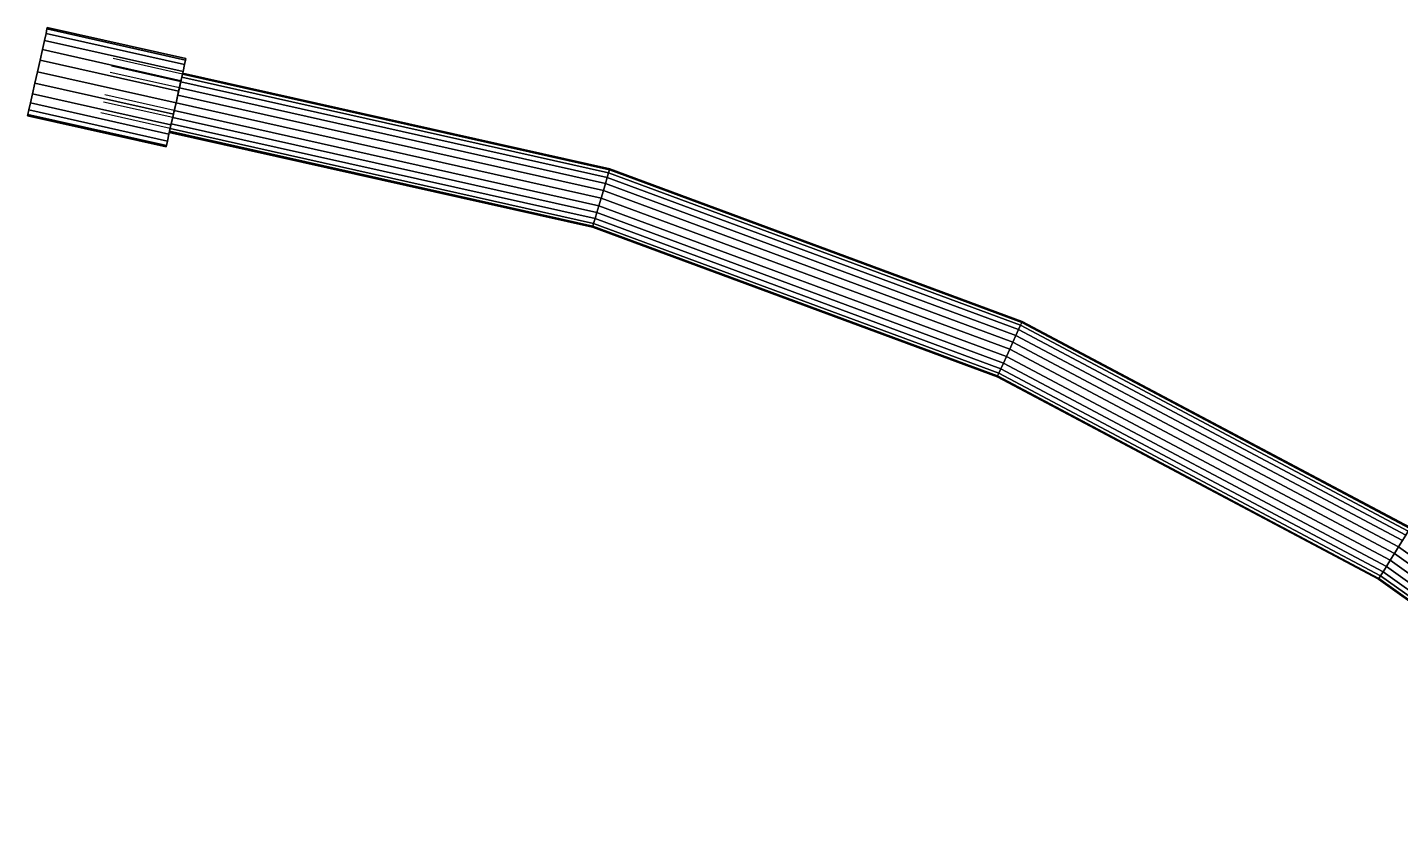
# Model space of a CAD drawing. Header units: metres. Extents: x 0.589 to 0.852, y 0.541 to 0.893.
# Drawn here: x 0.5895 to 0.7122, y 0.8211 to 0.8929 of the extents above; entities that cross this region are included whole.
import ezdxf

# ---------------------------------------------------------------- set-up
doc = ezdxf.new("R2010")
doc.units = ezdxf.units.M

msp = doc.modelspace()

# ---------------------------------------------------------------- linework, layer by layer
at = {"layer": '[0137_Black]'}
for p, q in [((0.60334, 0.88875, -0.00081), (0.59715, 0.89014, -0.00081)), ((0.60307, 0.88752, -0.00249), (0.59687, 0.88891, -0.00249)), ((0.60319, 0.88807, 0.00188), (0.59699, 0.88946, 0.00188)), ((0.60319, 0.88807, -0.00205), (0.59699, 0.88946, -0.00205)), ((0.60247, 0.88487, -0.00249), (0.59628, 0.88626, -0.00249)), ((0.60261, 0.88551, -0.00277), (0.59642, 0.8869, -0.00277)), ((0.60225, 0.8839, -0.00148), (0.59606, 0.88529, -0.00148)), ((0.60225, 0.8839, 0.0013), (0.59606, 0.88529, 0.0013))]:
    msp.add_line(p, q, dxfattribs=at)
for points, invisible_edges in [([(0.59115, 0.8924, -0.00212), (0.6034, 0.88899, -0.00296), (0.591, 0.89177, -0.00296)], 1), ([(0.591, 0.89177, 0.00278), (0.60354, 0.88962, 0.00194), (0.59115, 0.8924, 0.00194)], 1), ([(0.59115, 0.8924, 0.00194), (0.59115, 0.8924, -0.00212), (0.591, 0.89177, -0.00296)], 13), ([(0.59115, 0.8924, 0.00194), (0.591, 0.89177, -0.00296), (0.591, 0.89177, 0.00278)], 3), ([(0.60363, 0.89002, -0.00114), (0.59115, 0.8924, -0.00212), (0.59123, 0.8928, -0.00114)], 1), ([(0.59115, 0.8924, 0.00194), (0.60363, 0.89002, 0.00096), (0.59123, 0.8928, 0.00096)], 1), ([(0.59123, 0.8928, 0.00096), (0.59123, 0.8928, -0.00114), (0.59115, 0.8924, -0.00212)], 13), ([(0.59123, 0.8928, 0.00096), (0.59115, 0.8924, -0.00212), (0.59115, 0.8924, 0.00194)], 3), ([(0.6034, 0.88899, -0.00296), (0.59115, 0.8924, -0.00212), (0.60354, 0.88962, -0.00212)], 1), ([(0.59115, 0.8924, -0.00212), (0.60363, 0.89002, -0.00114), (0.60354, 0.88962, -0.00212)], 1), ([(0.60363, 0.89002, 0.00096), (0.59115, 0.8924, 0.00194), (0.60354, 0.88962, 0.00194)], 1), ([(0.59126, 0.89293, -0.00009), (0.60363, 0.89002, -0.00114), (0.59123, 0.8928, -0.00114)], 1), ([(0.59123, 0.8928, 0.00096), (0.60366, 0.89015, -0.00009), (0.59126, 0.89293, -0.00009)], 1), ([(0.59123, 0.8928, -0.00114), (0.59123, 0.8928, 0.00096), (0.59126, 0.89293, -0.00009)], 1), ([(0.60366, 0.89015, -0.00009), (0.59123, 0.8928, 0.00096), (0.60363, 0.89002, 0.00096)], 1), ([(0.60363, 0.89002, -0.00114), (0.59126, 0.89293, -0.00009), (0.60366, 0.89015, -0.00009)], 1), ([(0.591, 0.89177, -0.00296), (0.60321, 0.88817, -0.0036), (0.59082, 0.89095, -0.0036)], 1), ([(0.60321, 0.88817, 0.00343), (0.591, 0.89177, 0.00278), (0.59082, 0.89095, 0.00343)], 1), ([(0.591, 0.89177, 0.00278), (0.591, 0.89177, -0.00296), (0.59082, 0.89095, -0.0036)], 13), ([(0.591, 0.89177, 0.00278), (0.59082, 0.89095, -0.0036), (0.59082, 0.89095, 0.00343)], 3), ([(0.60321, 0.88817, -0.0036), (0.591, 0.89177, -0.00296), (0.6034, 0.88899, -0.00296)], 1), ([(0.60354, 0.88962, 0.00194), (0.591, 0.89177, 0.00278), (0.6034, 0.88899, 0.00278)], 1), ([(0.591, 0.89177, 0.00278), (0.60321, 0.88817, 0.00343), (0.6034, 0.88899, 0.00278)], 1), ([(0.59061, 0.89, -0.00401), (0.60277, 0.88619, -0.00414), (0.59038, 0.88897, -0.00414)], 1), ([(0.60277, 0.88619, 0.00397), (0.59061, 0.89, 0.00383), (0.59038, 0.88897, 0.00397)], 1), ([(0.59061, 0.89, 0.00383), (0.59061, 0.89, -0.00401), (0.59038, 0.88897, -0.00414)], 13), ([(0.59061, 0.89, 0.00383), (0.59038, 0.88897, -0.00414), (0.59038, 0.88897, 0.00397)], 3), ([(0.59082, 0.89095, -0.0036), (0.603, 0.88722, -0.00401), (0.59061, 0.89, -0.00401)], 1), ([(0.603, 0.88722, 0.00383), (0.59082, 0.89095, 0.00343), (0.59061, 0.89, 0.00383)], 1), ([(0.59082, 0.89095, 0.00343), (0.59082, 0.89095, -0.0036), (0.59061, 0.89, -0.00401)], 13), ([(0.59082, 0.89095, 0.00343), (0.59061, 0.89, -0.00401), (0.59061, 0.89, 0.00383)], 3), ([(0.60277, 0.88619, -0.00414), (0.59061, 0.89, -0.00401), (0.603, 0.88722, -0.00401)], 1), ([(0.59061, 0.89, 0.00383), (0.60277, 0.88619, 0.00397), (0.603, 0.88722, 0.00383)], 1), ([(0.603, 0.88722, -0.00401), (0.59082, 0.89095, -0.0036), (0.60321, 0.88817, -0.0036)], 1), ([(0.59082, 0.89095, 0.00343), (0.603, 0.88722, 0.00383), (0.60321, 0.88817, 0.00343)], 1), ([(0.60363, 0.89002, -0.00114), (0.60363, 0.89002, 0.00096), (0.60354, 0.88962, -0.00212)], 3), ([(0.60354, 0.88962, -0.00212), (0.60363, 0.89002, 0.00096), (0.60354, 0.88962, 0.00194)], 13), ([(0.60363, 0.89002, 0.00096), (0.60363, 0.89002, -0.00114), (0.60366, 0.89015, -0.00009)], 1), ([(0.59038, 0.88897, -0.00414), (0.60254, 0.88517, -0.00401), (0.59015, 0.88795, -0.00401)], 1), ([(0.59038, 0.88897, 0.00397), (0.59038, 0.88897, -0.00414), (0.59015, 0.88795, -0.00401)], 13), ([(0.59038, 0.88897, 0.00397), (0.59015, 0.88795, -0.00401), (0.59015, 0.88795, 0.00383)], 3), ([(0.60254, 0.88517, 0.00383), (0.59038, 0.88897, 0.00397), (0.59015, 0.88795, 0.00383)], 1), ([(0.60254, 0.88517, -0.00401), (0.59038, 0.88897, -0.00414), (0.60277, 0.88619, -0.00414)], 1), ([(0.59038, 0.88897, 0.00397), (0.60254, 0.88517, 0.00383), (0.60277, 0.88619, 0.00397)], 1), ([(0.60334, 0.88875, 0.00063), (0.6034, 0.88899, 0.00278), (0.60321, 0.88817, 0.00343)], 13), ([(0.6034, 0.88899, -0.00296), (0.60334, 0.88875, -0.00081), (0.60321, 0.88817, -0.0036)], 3), ([(0.60334, 0.88875, 0.00063), (0.60321, 0.88817, 0.00343), (0.60328, 0.88849, 0.0013)], 3), ([(0.60321, 0.88817, -0.0036), (0.60334, 0.88875, -0.00081), (0.60328, 0.88849, -0.00148)], 13), ([(0.60328, 0.88849, -0.00148), (0.64152, 0.88019, -0.00081), (0.60334, 0.88875, -0.00081)], 1), ([(0.6034, 0.88899, 0.00278), (0.60334, 0.88875, 0.00063), (0.60336, 0.88884, -0.00009)], 13), ([(0.6034, 0.88899, -0.00296), (0.60336, 0.88884, -0.00009), (0.60334, 0.88875, -0.00081)], 13), ([(0.6034, 0.88899, -0.00296), (0.6034, 0.88899, 0.00278), (0.60336, 0.88884, -0.00009)], 15), ([(0.60354, 0.88962, -0.00212), (0.60354, 0.88962, 0.00194), (0.6034, 0.88899, -0.00296)], 3), ([(0.6034, 0.88899, -0.00296), (0.60354, 0.88962, 0.00194), (0.6034, 0.88899, 0.00278)], 13), ([(0.59015, 0.88795, -0.00401), (0.60232, 0.88421, -0.0036), (0.58993, 0.88699, -0.0036)], 1), ([(0.59015, 0.88795, 0.00383), (0.59015, 0.88795, -0.00401), (0.58993, 0.88699, -0.0036)], 13), ([(0.59015, 0.88795, 0.00383), (0.58993, 0.88699, -0.0036), (0.58993, 0.88699, 0.00343)], 3), ([(0.60232, 0.88421, 0.00343), (0.59015, 0.88795, 0.00383), (0.58993, 0.88699, 0.00343)], 1), ([(0.60232, 0.88421, -0.0036), (0.59015, 0.88795, -0.00401), (0.60254, 0.88517, -0.00401)], 1), ([(0.59015, 0.88795, 0.00383), (0.60232, 0.88421, 0.00343), (0.60254, 0.88517, 0.00383)], 1), ([(0.60307, 0.88752, 0.00232), (0.64097, 0.87834, 0.0026), (0.60292, 0.88688, 0.0026)], 1), ([(0.60307, 0.88752, 0.00232), (0.603, 0.88722, 0.00383), (0.60292, 0.88688, 0.0026)], 3), ([(0.603, 0.88722, -0.00401), (0.60307, 0.88752, -0.00249), (0.60292, 0.88688, -0.00277)], 13), ([(0.60319, 0.88807, 0.00188), (0.60321, 0.88817, 0.00343), (0.603, 0.88722, 0.00383)], 13), ([(0.60321, 0.88817, -0.0036), (0.60319, 0.88807, -0.00205), (0.603, 0.88722, -0.00401)], 3), ([(0.60319, 0.88807, 0.00188), (0.603, 0.88722, 0.00383), (0.60307, 0.88752, 0.00232)], 3), ([(0.603, 0.88722, -0.00401), (0.60319, 0.88807, -0.00205), (0.60307, 0.88752, -0.00249)], 13), ([(0.64116, 0.87897, -0.00249), (0.60319, 0.88807, -0.00205), (0.60307, 0.88752, -0.00249)], 1), ([(0.64097, 0.87834, 0.0026), (0.60307, 0.88752, 0.00232), (0.64116, 0.87897, 0.00232)], 1), ([(0.60328, 0.88849, 0.0013), (0.60321, 0.88817, 0.00343), (0.60319, 0.88807, 0.00188)], 3), ([(0.60321, 0.88817, -0.0036), (0.60328, 0.88849, -0.00148), (0.60319, 0.88807, -0.00205)], 13), ([(0.60319, 0.88807, -0.00205), (0.64144, 0.87993, -0.00148), (0.60328, 0.88849, -0.00148)], 1), ([(0.64144, 0.87993, -0.00148), (0.60319, 0.88807, -0.00205), (0.64132, 0.87951, -0.00205)], 1), ([(0.60319, 0.88807, -0.00205), (0.64116, 0.87897, -0.00249), (0.64132, 0.87951, -0.00205)], 1), ([(0.64152, 0.88019, -0.00081), (0.60328, 0.88849, -0.00148), (0.64144, 0.87993, -0.00148)], 1), ([(0.58993, 0.88699, -0.0036), (0.60214, 0.8834, -0.00296), (0.58975, 0.88618, -0.00296)], 1), ([(0.58993, 0.88699, 0.00343), (0.58993, 0.88699, -0.0036), (0.58975, 0.88618, -0.00296)], 13), ([(0.58993, 0.88699, 0.00343), (0.58975, 0.88618, -0.00296), (0.58975, 0.88618, 0.00278)], 3), ([(0.60214, 0.8834, 0.00278), (0.58993, 0.88699, 0.00343), (0.58975, 0.88618, 0.00278)], 1), ([(0.60214, 0.8834, -0.00296), (0.58993, 0.88699, -0.0036), (0.60232, 0.88421, -0.0036)], 1), ([(0.58993, 0.88699, 0.00343), (0.60214, 0.8834, 0.00278), (0.60232, 0.88421, 0.00343)], 1), ([(0.60292, 0.88688, 0.0026), (0.603, 0.88722, 0.00383), (0.60277, 0.88619, 0.00397)], 13), ([(0.603, 0.88722, -0.00401), (0.60292, 0.88688, -0.00277), (0.60277, 0.88619, -0.00414)], 3), ([(0.64077, 0.87767, -0.00287), (0.60292, 0.88688, -0.00277), (0.60277, 0.88619, -0.00287)], 1), ([(0.60292, 0.88688, 0.0026), (0.60277, 0.88619, 0.00397), (0.60277, 0.88619, 0.00269)], 3), ([(0.60277, 0.88619, -0.00414), (0.60292, 0.88688, -0.00277), (0.60277, 0.88619, -0.00287)], 13), ([(0.60292, 0.88688, 0.0026), (0.64077, 0.87767, 0.00269), (0.60277, 0.88619, 0.00269)], 1), ([(0.60292, 0.88688, -0.00277), (0.64077, 0.87767, -0.00287), (0.64097, 0.87834, -0.00277)], 1), ([(0.64077, 0.87767, 0.00269), (0.60292, 0.88688, 0.0026), (0.64097, 0.87834, 0.0026)], 1), ([(0.58952, 0.88515, 0.00096), (0.58952, 0.88515, -0.00114), (0.58949, 0.88502, -0.00009)], 1), ([(0.58949, 0.88502, -0.00009), (0.60191, 0.88237, 0.00096), (0.58952, 0.88515, 0.00096)], 1), ([(0.58952, 0.88515, -0.00114), (0.60188, 0.88224, -0.00009), (0.58949, 0.88502, -0.00009)], 1), ([(0.60191, 0.88237, 0.00096), (0.58949, 0.88502, -0.00009), (0.60188, 0.88224, -0.00009)], 1), ([(0.58961, 0.88555, 0.00194), (0.58961, 0.88555, -0.00212), (0.58952, 0.88515, -0.00114)], 13), ([(0.58961, 0.88555, 0.00194), (0.58952, 0.88515, -0.00114), (0.58952, 0.88515, 0.00096)], 3), ([(0.58952, 0.88515, 0.00096), (0.602, 0.88277, 0.00194), (0.58961, 0.88555, 0.00194)], 1), ([(0.58961, 0.88555, -0.00212), (0.60191, 0.88237, -0.00114), (0.58952, 0.88515, -0.00114)], 1), ([(0.602, 0.88277, 0.00194), (0.58952, 0.88515, 0.00096), (0.60191, 0.88237, 0.00096)], 1), ([(0.60188, 0.88224, -0.00009), (0.58952, 0.88515, -0.00114), (0.60191, 0.88237, -0.00114)], 1), ([(0.58975, 0.88618, -0.00296), (0.602, 0.88277, -0.00212), (0.58961, 0.88555, -0.00212)], 1), ([(0.58975, 0.88618, 0.00278), (0.58975, 0.88618, -0.00296), (0.58961, 0.88555, -0.00212)], 13), ([(0.58975, 0.88618, 0.00278), (0.58961, 0.88555, -0.00212), (0.58961, 0.88555, 0.00194)], 3), ([(0.58961, 0.88555, 0.00194), (0.60214, 0.8834, 0.00278), (0.58975, 0.88618, 0.00278)], 1), ([(0.60214, 0.8834, 0.00278), (0.58961, 0.88555, 0.00194), (0.602, 0.88277, 0.00194)], 1), ([(0.60191, 0.88237, -0.00114), (0.58961, 0.88555, -0.00212), (0.602, 0.88277, -0.00212)], 1), ([(0.602, 0.88277, -0.00212), (0.58975, 0.88618, -0.00296), (0.60214, 0.8834, -0.00296)], 1), ([(0.60247, 0.88487, 0.00232), (0.60254, 0.88517, 0.00383), (0.60232, 0.88421, 0.00343)], 13), ([(0.60254, 0.88517, -0.00401), (0.60247, 0.88487, -0.00249), (0.60232, 0.88421, -0.0036)], 3), ([(0.60261, 0.88551, 0.0026), (0.64038, 0.87637, 0.00232), (0.60247, 0.88487, 0.00232)], 1), ([(0.60261, 0.88551, 0.0026), (0.60254, 0.88517, 0.00383), (0.60247, 0.88487, 0.00232)], 3), ([(0.60254, 0.88517, -0.00401), (0.60261, 0.88551, -0.00277), (0.60247, 0.88487, -0.00249)], 13), ([(0.60277, 0.88619, 0.00269), (0.60277, 0.88619, 0.00397), (0.60254, 0.88517, 0.00383)], 13), ([(0.60277, 0.88619, 0.00269), (0.60254, 0.88517, 0.00383), (0.60261, 0.88551, 0.0026)], 3), ([(0.60277, 0.88619, -0.00414), (0.60261, 0.88551, -0.00277), (0.60254, 0.88517, -0.00401)], 3), ([(0.60277, 0.88619, 0.00269), (0.64057, 0.87699, 0.0026), (0.60261, 0.88551, 0.0026)], 1), ([(0.60277, 0.88619, -0.00414), (0.60277, 0.88619, -0.00287), (0.60261, 0.88551, -0.00277)], 13), ([(0.64038, 0.87637, 0.00232), (0.60261, 0.88551, 0.0026), (0.64057, 0.87699, 0.0026)], 1), ([(0.64057, 0.87699, 0.0026), (0.60277, 0.88619, 0.00269), (0.64077, 0.87767, 0.00269)], 1), ([(0.60225, 0.8839, 0.0013), (0.60232, 0.88421, 0.00343), (0.60214, 0.8834, 0.00278)], 13), ([(0.60232, 0.88421, -0.0036), (0.60225, 0.8839, -0.00148), (0.60214, 0.8834, -0.00296)], 3), ([(0.60225, 0.8839, 0.0013), (0.60214, 0.8834, 0.00278), (0.6022, 0.88364, 0.00063)], 3), ([(0.60214, 0.8834, -0.00296), (0.60225, 0.8839, -0.00148), (0.6022, 0.88364, -0.00081)], 13), ([(0.60235, 0.88432, 0.00188), (0.6401, 0.87541, 0.0013), (0.60225, 0.8839, 0.0013)], 1), ([(0.60235, 0.88432, 0.00188), (0.60232, 0.88421, 0.00343), (0.60225, 0.8839, 0.0013)], 3), ([(0.60232, 0.88421, -0.0036), (0.60235, 0.88432, -0.00205), (0.60225, 0.8839, -0.00148)], 13), ([(0.60247, 0.88487, 0.00232), (0.60232, 0.88421, 0.00343), (0.60235, 0.88432, 0.00188)], 3), ([(0.60232, 0.88421, -0.0036), (0.60247, 0.88487, -0.00249), (0.60235, 0.88432, -0.00205)], 13), ([(0.64023, 0.87583, -0.00205), (0.60247, 0.88487, -0.00249), (0.60235, 0.88432, -0.00205)], 1), ([(0.60247, 0.88487, 0.00232), (0.64023, 0.87583, 0.00188), (0.60235, 0.88432, 0.00188)], 1), ([(0.6401, 0.87541, 0.0013), (0.60235, 0.88432, 0.00188), (0.64023, 0.87583, 0.00188)], 1), ([(0.60247, 0.88487, -0.00249), (0.64023, 0.87583, -0.00205), (0.64038, 0.87637, -0.00249)], 1), ([(0.64023, 0.87583, 0.00188), (0.60247, 0.88487, 0.00232), (0.64038, 0.87637, 0.00232)], 1), ([(0.602, 0.88277, -0.00212), (0.602, 0.88277, 0.00194), (0.60191, 0.88237, 0.00096)], 13), ([(0.602, 0.88277, -0.00212), (0.60191, 0.88237, 0.00096), (0.60191, 0.88237, -0.00114)], 3), ([(0.60214, 0.8834, -0.00296), (0.60214, 0.8834, 0.00278), (0.602, 0.88277, -0.00212)], 3), ([(0.602, 0.88277, -0.00212), (0.60214, 0.8834, 0.00278), (0.602, 0.88277, 0.00194)], 13), ([(0.6022, 0.88364, 0.00063), (0.60214, 0.8834, 0.00278), (0.60217, 0.88355, -0.00009)], 3), ([(0.60214, 0.8834, -0.00296), (0.6022, 0.88364, -0.00081), (0.60217, 0.88355, -0.00009)], 13), ([(0.60217, 0.88355, -0.00009), (0.60214, 0.8834, 0.00278), (0.60214, 0.8834, -0.00296)], 15), ([(0.6022, 0.88364, 0.00063), (0.64, 0.87506, -0.00009), (0.60217, 0.88355, -0.00009)], 1), ([(0.60217, 0.88355, -0.00009), (0.64003, 0.87515, -0.00081), (0.6022, 0.88364, -0.00081)], 1), ([(0.64003, 0.87515, -0.00081), (0.60217, 0.88355, -0.00009), (0.64, 0.87506, -0.00009)], 1), ([(0.64, 0.87506, -0.00009), (0.6022, 0.88364, 0.00063), (0.64003, 0.87515, 0.00063)], 1), ([(0.60191, 0.88237, -0.00114), (0.60191, 0.88237, 0.00096), (0.60188, 0.88224, -0.00009)], 1), ([(0.64144, 0.87993, -0.00148), (0.67837, 0.86655, -0.00081), (0.64152, 0.88019, -0.00081)], 1), ([(0.64152, 0.88019, 0.00063), (0.67826, 0.8663, 0.0013), (0.64144, 0.87993, 0.0013)], 1), ([(0.64152, 0.88019, -0.00081), (0.67841, 0.86663, -0.00009), (0.64154, 0.88028, -0.00009)], 1), ([(0.64154, 0.88028, -0.00009), (0.67837, 0.86655, 0.00063), (0.64152, 0.88019, 0.00063)], 1), ([(0.67841, 0.86663, -0.00009), (0.64152, 0.88019, -0.00081), (0.67837, 0.86655, -0.00081)], 1), ([(0.67826, 0.8663, 0.0013), (0.64152, 0.88019, 0.00063), (0.67837, 0.86655, 0.00063)], 1), ([(0.67837, 0.86655, 0.00063), (0.64154, 0.88028, -0.00009), (0.67841, 0.86663, -0.00009)], 1), ([(0.64116, 0.87897, 0.00232), (0.67758, 0.86479, 0.0026), (0.64097, 0.87834, 0.0026)], 1), ([(0.67758, 0.86479, -0.00277), (0.64116, 0.87897, -0.00249), (0.64097, 0.87834, -0.00277)], 1), ([(0.64132, 0.87951, 0.00188), (0.67785, 0.86539, 0.00232), (0.64116, 0.87897, 0.00232)], 1), ([(0.67785, 0.86539, -0.00249), (0.64132, 0.87951, -0.00205), (0.64116, 0.87897, -0.00249)], 1), ([(0.67758, 0.86479, 0.0026), (0.64116, 0.87897, 0.00232), (0.67785, 0.86539, 0.00232)], 1), ([(0.64116, 0.87897, -0.00249), (0.67758, 0.86479, -0.00277), (0.67785, 0.86539, -0.00249)], 1), ([(0.64132, 0.87951, -0.00205), (0.67826, 0.8663, -0.00148), (0.64144, 0.87993, -0.00148)], 1), ([(0.64144, 0.87993, 0.0013), (0.67808, 0.86591, 0.00188), (0.64132, 0.87951, 0.00188)], 1), ([(0.67826, 0.8663, -0.00148), (0.64132, 0.87951, -0.00205), (0.67808, 0.86591, -0.00205)], 1), ([(0.67785, 0.86539, 0.00232), (0.64132, 0.87951, 0.00188), (0.67808, 0.86591, 0.00188)], 1), ([(0.64132, 0.87951, -0.00205), (0.67785, 0.86539, -0.00249), (0.67808, 0.86591, -0.00205)], 1), ([(0.67837, 0.86655, -0.00081), (0.64144, 0.87993, -0.00148), (0.67826, 0.8663, -0.00148)], 1), ([(0.67808, 0.86591, 0.00188), (0.64144, 0.87993, 0.0013), (0.67826, 0.8663, 0.0013)], 1), ([(0.64077, 0.87767, 0.00269), (0.67701, 0.86351, 0.0026), (0.64057, 0.87699, 0.0026)], 1), ([(0.67701, 0.86351, -0.00277), (0.64077, 0.87767, -0.00287), (0.64057, 0.87699, -0.00277)], 1), ([(0.64097, 0.87834, 0.0026), (0.6773, 0.86415, 0.00269), (0.64077, 0.87767, 0.00269)], 1), ([(0.6773, 0.86415, -0.00287), (0.64097, 0.87834, -0.00277), (0.64077, 0.87767, -0.00287)], 1), ([(0.67701, 0.86351, 0.0026), (0.64077, 0.87767, 0.00269), (0.6773, 0.86415, 0.00269)], 1), ([(0.64077, 0.87767, -0.00287), (0.67701, 0.86351, -0.00277), (0.6773, 0.86415, -0.00287)], 1), ([(0.6773, 0.86415, 0.00269), (0.64097, 0.87834, 0.0026), (0.67758, 0.86479, 0.0026)], 1), ([(0.64097, 0.87834, -0.00277), (0.6773, 0.86415, -0.00287), (0.67758, 0.86479, -0.00277)], 1), ([(0.64057, 0.87699, 0.0026), (0.67674, 0.86291, 0.00232), (0.64038, 0.87637, 0.00232)], 1), ([(0.67674, 0.86291, -0.00249), (0.64057, 0.87699, -0.00277), (0.64038, 0.87637, -0.00249)], 1), ([(0.67674, 0.86291, 0.00232), (0.64057, 0.87699, 0.0026), (0.67701, 0.86351, 0.0026)], 1), ([(0.64057, 0.87699, -0.00277), (0.67674, 0.86291, -0.00249), (0.67701, 0.86351, -0.00277)], 1), ([(0.6401, 0.87541, 0.0013), (0.67622, 0.86176, 0.00063), (0.64003, 0.87515, 0.00063)], 1), ([(0.64003, 0.87515, -0.00081), (0.67633, 0.862, -0.00148), (0.6401, 0.87541, -0.00148)], 1), ([(0.64023, 0.87583, 0.00188), (0.67633, 0.862, 0.0013), (0.6401, 0.87541, 0.0013)], 1), ([(0.6401, 0.87541, -0.00148), (0.67651, 0.8624, -0.00205), (0.64023, 0.87583, -0.00205)], 1), ([(0.67622, 0.86176, 0.00063), (0.6401, 0.87541, 0.0013), (0.67633, 0.862, 0.0013)], 1), ([(0.67651, 0.8624, -0.00205), (0.6401, 0.87541, -0.00148), (0.67633, 0.862, -0.00148)], 1), ([(0.64038, 0.87637, 0.00232), (0.67651, 0.8624, 0.00188), (0.64023, 0.87583, 0.00188)], 1), ([(0.67651, 0.8624, -0.00205), (0.64038, 0.87637, -0.00249), (0.64023, 0.87583, -0.00205)], 1), ([(0.67633, 0.862, 0.0013), (0.64023, 0.87583, 0.00188), (0.67651, 0.8624, 0.00188)], 1), ([(0.67651, 0.8624, 0.00188), (0.64038, 0.87637, 0.00232), (0.67674, 0.86291, 0.00232)], 1), ([(0.64038, 0.87637, -0.00249), (0.67651, 0.8624, -0.00205), (0.67674, 0.86291, -0.00249)], 1), ([(0.64, 0.87506, -0.00009), (0.67622, 0.86176, -0.00081), (0.64003, 0.87515, -0.00081)], 1), ([(0.64003, 0.87515, 0.00063), (0.67618, 0.86167, -0.00009), (0.64, 0.87506, -0.00009)], 1), ([(0.67622, 0.86176, -0.00081), (0.64, 0.87506, -0.00009), (0.67618, 0.86167, -0.00009)], 1), ([(0.67633, 0.862, -0.00148), (0.64003, 0.87515, -0.00081), (0.67622, 0.86176, -0.00081)], 1), ([(0.67618, 0.86167, -0.00009), (0.64003, 0.87515, 0.00063), (0.67622, 0.86176, 0.00063)], 1), ([(0.67841, 0.86663, -0.00009), (0.71308, 0.84812, 0.00063), (0.67837, 0.86655, 0.00063)], 1), ([(0.67837, 0.86655, -0.00081), (0.71313, 0.8482, -0.00009), (0.67841, 0.86663, -0.00009)], 1), ([(0.71308, 0.84812, 0.00063), (0.67841, 0.86663, -0.00009), (0.71313, 0.8482, -0.00009)], 1), ([(0.67785, 0.86539, 0.00232), (0.71206, 0.84648, 0.0026), (0.67758, 0.86479, 0.0026)], 1), ([(0.71206, 0.84648, -0.00277), (0.67785, 0.86539, -0.00249), (0.67758, 0.86479, -0.00277)], 1), ([(0.67808, 0.86591, 0.00188), (0.71241, 0.84704, 0.00232), (0.67785, 0.86539, 0.00232)], 1), ([(0.71241, 0.84704, -0.00249), (0.67808, 0.86591, -0.00205), (0.67785, 0.86539, -0.00249)], 1), ([(0.71206, 0.84648, 0.0026), (0.67785, 0.86539, 0.00232), (0.71241, 0.84704, 0.00232)], 1), ([(0.67785, 0.86539, -0.00249), (0.71206, 0.84648, -0.00277), (0.71241, 0.84704, -0.00249)], 1), ([(0.67826, 0.8663, 0.0013), (0.71271, 0.84752, 0.00188), (0.67808, 0.86591, 0.00188)], 1), ([(0.67808, 0.86591, -0.00205), (0.71293, 0.84789, -0.00148), (0.67826, 0.8663, -0.00148)], 1), ([(0.71241, 0.84704, 0.00232), (0.67808, 0.86591, 0.00188), (0.71271, 0.84752, 0.00188)], 1), ([(0.71293, 0.84789, -0.00148), (0.67808, 0.86591, -0.00205), (0.71271, 0.84752, -0.00205)], 1), ([(0.67808, 0.86591, -0.00205), (0.71241, 0.84704, -0.00249), (0.71271, 0.84752, -0.00205)], 1), ([(0.67837, 0.86655, 0.00063), (0.71293, 0.84789, 0.0013), (0.67826, 0.8663, 0.0013)], 1), ([(0.67826, 0.8663, -0.00148), (0.71308, 0.84812, -0.00081), (0.67837, 0.86655, -0.00081)], 1), ([(0.71271, 0.84752, 0.00188), (0.67826, 0.8663, 0.0013), (0.71293, 0.84789, 0.0013)], 1), ([(0.71308, 0.84812, -0.00081), (0.67826, 0.8663, -0.00148), (0.71293, 0.84789, -0.00148)], 1), ([(0.71293, 0.84789, 0.0013), (0.67837, 0.86655, 0.00063), (0.71308, 0.84812, 0.00063)], 1), ([(0.71313, 0.8482, -0.00009), (0.67837, 0.86655, -0.00081), (0.71308, 0.84812, -0.00081)], 1), ([(0.6773, 0.86415, 0.00269), (0.71132, 0.84529, 0.0026), (0.67701, 0.86351, 0.0026)], 1), ([(0.71132, 0.84529, -0.00277), (0.6773, 0.86415, -0.00287), (0.67701, 0.86351, -0.00277)], 1), ([(0.67758, 0.86479, 0.0026), (0.71169, 0.84589, 0.00269), (0.6773, 0.86415, 0.00269)], 1), ([(0.71169, 0.84589, -0.00287), (0.67758, 0.86479, -0.00277), (0.6773, 0.86415, -0.00287)], 1), ([(0.71132, 0.84529, 0.0026), (0.6773, 0.86415, 0.00269), (0.71169, 0.84589, 0.00269)], 1), ([(0.6773, 0.86415, -0.00287), (0.71132, 0.84529, -0.00277), (0.71169, 0.84589, -0.00287)], 1), ([(0.71169, 0.84589, 0.00269), (0.67758, 0.86479, 0.0026), (0.71206, 0.84648, 0.0026)], 1), ([(0.67758, 0.86479, -0.00277), (0.71169, 0.84589, -0.00287), (0.71206, 0.84648, -0.00277)], 1), ([(0.67701, 0.86351, 0.0026), (0.71098, 0.84473, 0.00232), (0.67674, 0.86291, 0.00232)], 1), ([(0.71098, 0.84473, -0.00249), (0.67701, 0.86351, -0.00277), (0.67674, 0.86291, -0.00249)], 1), ([(0.71098, 0.84473, 0.00232), (0.67701, 0.86351, 0.0026), (0.71132, 0.84529, 0.0026)], 1), ([(0.67701, 0.86351, -0.00277), (0.71098, 0.84473, -0.00249), (0.71132, 0.84529, -0.00277)], 1), ([(0.67618, 0.86167, -0.00009), (0.71031, 0.84365, -0.00081), (0.67622, 0.86176, -0.00081)], 1), ([(0.67622, 0.86176, 0.00063), (0.71026, 0.84358, -0.00009), (0.67618, 0.86167, -0.00009)], 1), ([(0.67633, 0.862, 0.0013), (0.71031, 0.84365, 0.00063), (0.67622, 0.86176, 0.00063)], 1), ([(0.67622, 0.86176, -0.00081), (0.71045, 0.84389, -0.00148), (0.67633, 0.862, -0.00148)], 1), ([(0.71045, 0.84389, -0.00148), (0.67622, 0.86176, -0.00081), (0.71031, 0.84365, -0.00081)], 1), ([(0.71026, 0.84358, -0.00009), (0.67622, 0.86176, 0.00063), (0.71031, 0.84365, 0.00063)], 1), ([(0.67651, 0.8624, 0.00188), (0.71045, 0.84389, 0.0013), (0.67633, 0.862, 0.0013)], 1), ([(0.67633, 0.862, -0.00148), (0.71068, 0.84425, -0.00205), (0.67651, 0.8624, -0.00205)], 1), ([(0.71031, 0.84365, 0.00063), (0.67633, 0.862, 0.0013), (0.71045, 0.84389, 0.0013)], 1), ([(0.71068, 0.84425, -0.00205), (0.67633, 0.862, -0.00148), (0.71045, 0.84389, -0.00148)], 1), ([(0.67674, 0.86291, 0.00232), (0.71068, 0.84425, 0.00188), (0.67651, 0.8624, 0.00188)], 1), ([(0.71068, 0.84425, -0.00205), (0.67674, 0.86291, -0.00249), (0.67651, 0.8624, -0.00205)], 1), ([(0.71045, 0.84389, 0.0013), (0.67651, 0.8624, 0.00188), (0.71068, 0.84425, 0.00188)], 1), ([(0.71068, 0.84425, 0.00188), (0.67674, 0.86291, 0.00232), (0.71098, 0.84473, 0.00232)], 1), ([(0.67674, 0.86291, -0.00249), (0.71068, 0.84425, -0.00205), (0.71098, 0.84473, -0.00249)], 1), ([(0.71031, 0.84365, -0.00081), (0.67618, 0.86167, -0.00009), (0.71026, 0.84358, -0.00009)], 1), ([(0.71241, 0.84704, 0.00232), (0.74379, 0.82374, 0.0026), (0.71206, 0.84648, 0.0026)], 1), ([(0.74379, 0.82374, -0.00277), (0.71241, 0.84704, -0.00249), (0.71206, 0.84648, -0.00277)], 1), ([(0.71169, 0.84589, 0.00269), (0.7429, 0.82265, 0.0026), (0.71132, 0.84529, 0.0026)], 1), ([(0.7429, 0.82265, -0.00277), (0.71169, 0.84589, -0.00287), (0.71132, 0.84529, -0.00277)], 1), ([(0.71206, 0.84648, 0.0026), (0.74335, 0.8232, 0.00269), (0.71169, 0.84589, 0.00269)], 1), ([(0.74335, 0.8232, -0.00287), (0.71206, 0.84648, -0.00277), (0.71169, 0.84589, -0.00287)], 1), ([(0.7429, 0.82265, 0.0026), (0.71169, 0.84589, 0.00269), (0.74335, 0.8232, 0.00269)], 1), ([(0.71169, 0.84589, -0.00287), (0.7429, 0.82265, -0.00277), (0.74335, 0.8232, -0.00287)], 1), ([(0.74335, 0.8232, 0.00269), (0.71206, 0.84648, 0.0026), (0.74379, 0.82374, 0.0026)], 1), ([(0.71206, 0.84648, -0.00277), (0.74335, 0.8232, -0.00287), (0.74379, 0.82374, -0.00277)], 1), ([(0.71098, 0.84473, 0.00232), (0.74213, 0.82171, 0.00188), (0.71068, 0.84425, 0.00188)], 1), ([(0.74213, 0.82171, -0.00205), (0.71098, 0.84473, -0.00249), (0.71068, 0.84425, -0.00205)], 1), ([(0.71132, 0.84529, 0.0026), (0.74248, 0.82215, 0.00232), (0.71098, 0.84473, 0.00232)], 1), ([(0.74248, 0.82215, -0.00249), (0.71132, 0.84529, -0.00277), (0.71098, 0.84473, -0.00249)], 1), ([(0.74213, 0.82171, 0.00188), (0.71098, 0.84473, 0.00232), (0.74248, 0.82215, 0.00232)], 1), ([(0.71098, 0.84473, -0.00249), (0.74213, 0.82171, -0.00205), (0.74248, 0.82215, -0.00249)], 1), ([(0.74248, 0.82215, 0.00232), (0.71132, 0.84529, 0.0026), (0.7429, 0.82265, 0.0026)], 1), ([(0.71132, 0.84529, -0.00277), (0.74248, 0.82215, -0.00249), (0.7429, 0.82265, -0.00277)], 1), ([(0.71026, 0.84358, -0.00009), (0.74168, 0.82117, -0.00081), (0.71031, 0.84365, -0.00081)], 1), ([(0.71031, 0.84365, 0.00063), (0.74162, 0.8211, -0.00009), (0.71026, 0.84358, -0.00009)], 1), ([(0.74168, 0.82117, -0.00081), (0.71026, 0.84358, -0.00009), (0.74162, 0.8211, -0.00009)], 1), ([(0.71045, 0.84389, 0.0013), (0.74168, 0.82117, 0.00063), (0.71031, 0.84365, 0.00063)], 1), ([(0.71031, 0.84365, -0.00081), (0.74185, 0.82138, -0.00148), (0.71045, 0.84389, -0.00148)], 1), ([(0.74185, 0.82138, -0.00148), (0.71031, 0.84365, -0.00081), (0.74168, 0.82117, -0.00081)], 1), ([(0.74162, 0.8211, -0.00009), (0.71031, 0.84365, 0.00063), (0.74168, 0.82117, 0.00063)], 1), ([(0.71068, 0.84425, 0.00188), (0.74185, 0.82138, 0.0013), (0.71045, 0.84389, 0.0013)], 1), ([(0.71045, 0.84389, -0.00148), (0.74213, 0.82171, -0.00205), (0.71068, 0.84425, -0.00205)], 1), ([(0.74168, 0.82117, 0.00063), (0.71045, 0.84389, 0.0013), (0.74185, 0.82138, 0.0013)], 1), ([(0.74213, 0.82171, -0.00205), (0.71045, 0.84389, -0.00148), (0.74185, 0.82138, -0.00148)], 1), ([(0.74185, 0.82138, 0.0013), (0.71068, 0.84425, 0.00188), (0.74213, 0.82171, 0.00188)], 1)]:
    msp.add_3dface(points, dxfattribs=dict(at, invisible_edges=invisible_edges))
at = {"layer": 'GROUP0', "invisible_edges": 1}
for points in [[(0.60334, 0.88875, 0.00063), (0.64144, 0.87993, 0.0013), (0.60328, 0.88849, 0.0013)], [(0.60334, 0.88875, -0.00081), (0.64154, 0.88028, -0.00009), (0.60336, 0.88884, -0.00009)], [(0.60336, 0.88884, -0.00009), (0.64152, 0.88019, 0.00063), (0.60334, 0.88875, 0.00063)], [(0.64154, 0.88028, -0.00009), (0.60334, 0.88875, -0.00081), (0.64152, 0.88019, -0.00081)], [(0.64144, 0.87993, 0.0013), (0.60334, 0.88875, 0.00063), (0.64152, 0.88019, 0.00063)], [(0.64152, 0.88019, 0.00063), (0.60336, 0.88884, -0.00009), (0.64154, 0.88028, -0.00009)], [(0.64097, 0.87834, -0.00277), (0.60307, 0.88752, -0.00249), (0.60292, 0.88688, -0.00277)], [(0.60319, 0.88807, 0.00188), (0.64116, 0.87897, 0.00232), (0.60307, 0.88752, 0.00232)], [(0.60307, 0.88752, -0.00249), (0.64097, 0.87834, -0.00277), (0.64116, 0.87897, -0.00249)], [(0.60328, 0.88849, 0.0013), (0.64132, 0.87951, 0.00188), (0.60319, 0.88807, 0.00188)], [(0.64116, 0.87897, 0.00232), (0.60319, 0.88807, 0.00188), (0.64132, 0.87951, 0.00188)], [(0.64132, 0.87951, 0.00188), (0.60328, 0.88849, 0.0013), (0.64144, 0.87993, 0.0013)], [(0.64038, 0.87637, -0.00249), (0.60261, 0.88551, -0.00277), (0.60247, 0.88487, -0.00249)], [(0.64057, 0.87699, -0.00277), (0.60277, 0.88619, -0.00287), (0.60261, 0.88551, -0.00277)], [(0.60261, 0.88551, -0.00277), (0.64038, 0.87637, -0.00249), (0.64057, 0.87699, -0.00277)], [(0.60277, 0.88619, -0.00287), (0.64057, 0.87699, -0.00277), (0.64077, 0.87767, -0.00287)], [(0.60225, 0.8839, 0.0013), (0.64003, 0.87515, 0.00063), (0.6022, 0.88364, 0.00063)], [(0.6022, 0.88364, -0.00081), (0.6401, 0.87541, -0.00148), (0.60225, 0.8839, -0.00148)], [(0.60225, 0.8839, -0.00148), (0.64023, 0.87583, -0.00205), (0.60235, 0.88432, -0.00205)], [(0.64023, 0.87583, -0.00205), (0.60225, 0.8839, -0.00148), (0.6401, 0.87541, -0.00148)], [(0.64003, 0.87515, 0.00063), (0.60225, 0.8839, 0.0013), (0.6401, 0.87541, 0.0013)], [(0.6401, 0.87541, -0.00148), (0.6022, 0.88364, -0.00081), (0.64003, 0.87515, -0.00081)]]:
    msp.add_3dface(points, dxfattribs=at)

doc.saveas('drawing.dxf')
